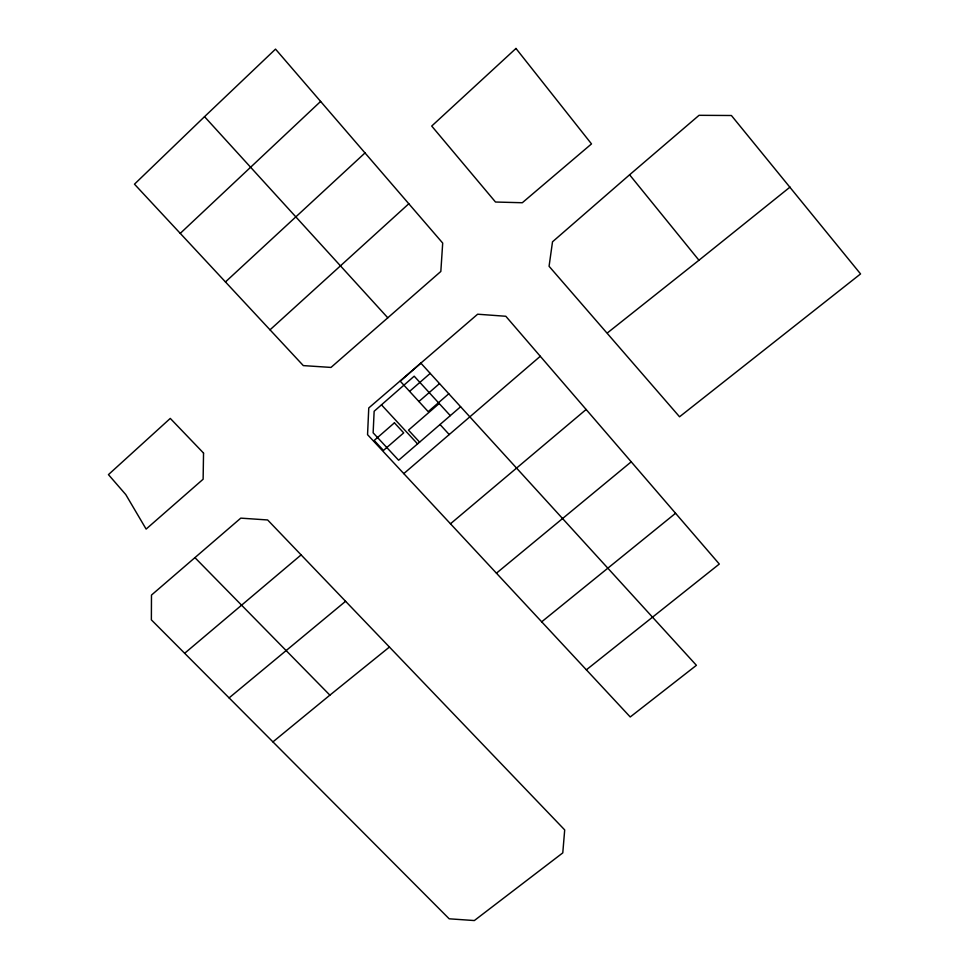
<?xml version="1.0" encoding="UTF-8"?>
<svg xmlns="http://www.w3.org/2000/svg" width="969" height="969" viewBox="0 0 969 969"><rect width="100%" height="100%" fill="white"/><g stroke="black" fill="none" stroke-linecap="round" stroke-linejoin="round"><path stroke-width="1.45" d="M204.532 116.668L134.473 184.171L303.309 365.604L330.998 367.421L440.834 271.453L442.7 243.074L275.523 49.116L204.532 116.668L387.806 317.82M320.63 101.43L180.234 233.396M225.462 281.931L365.01 152.932M408.821 203.744L270.024 329.823M420.825 363.157L400.258 381.205L428.189 411.631L448.78 393.789M409.596 391.379L430.175 373.404M418.911 401.517L439.49 383.615M629.596 174.795L552.512 241.802L549.072 266.281L679.548 416.791L860.557 273.924L731.401 115.505L699.049 115.311L629.596 174.795L698.952 260.237L790.038 187.078M439.199 403.516L408.494 430.127L419.601 442.13M194.926 557.635L151.479 595.075L151.37 619.869L449.18 918.806L474.338 920.55L562.783 852.877L564.697 829.912L267.638 519.965L240.784 518.136L194.926 557.635L329.884 695.148L389.441 647.038M420.861 363.133L696.408 665.315L630.238 716.975L367.554 434.669L368.765 407.961L477.644 314.21L505.818 316.269L719.301 564.043L586.378 669.809M460.602 406.75L398.622 460.239L373.138 432.816L374.143 411.256L414.187 376.19L450.306 415.64M403.77 473.635L540.29 356.277M184.643 653.288L301.105 554.898M450.464 523.793L586.124 409.487M229.084 697.898L345.594 601.277M496.443 573.176L631.219 461.825M272.943 741.879L329.884 695.148M541.707 621.807L675.55 513.279M607.454 332.864L698.952 260.237M381.471 404.848L417.566 443.887M440.023 424.519L449.241 434.56M203.538 453.068L203.127 479.219L146.125 529.086L125.788 494.59L108.443 474.628L170.278 418.414L203.538 453.068M515.968 48.45L431.714 126.055L495.498 202.024L522.303 202.739L591.502 143.909L515.968 48.45M394.419 422.835L374.179 440.459L383.458 450.428L403.698 432.877L394.419 422.835"/></g></svg>
